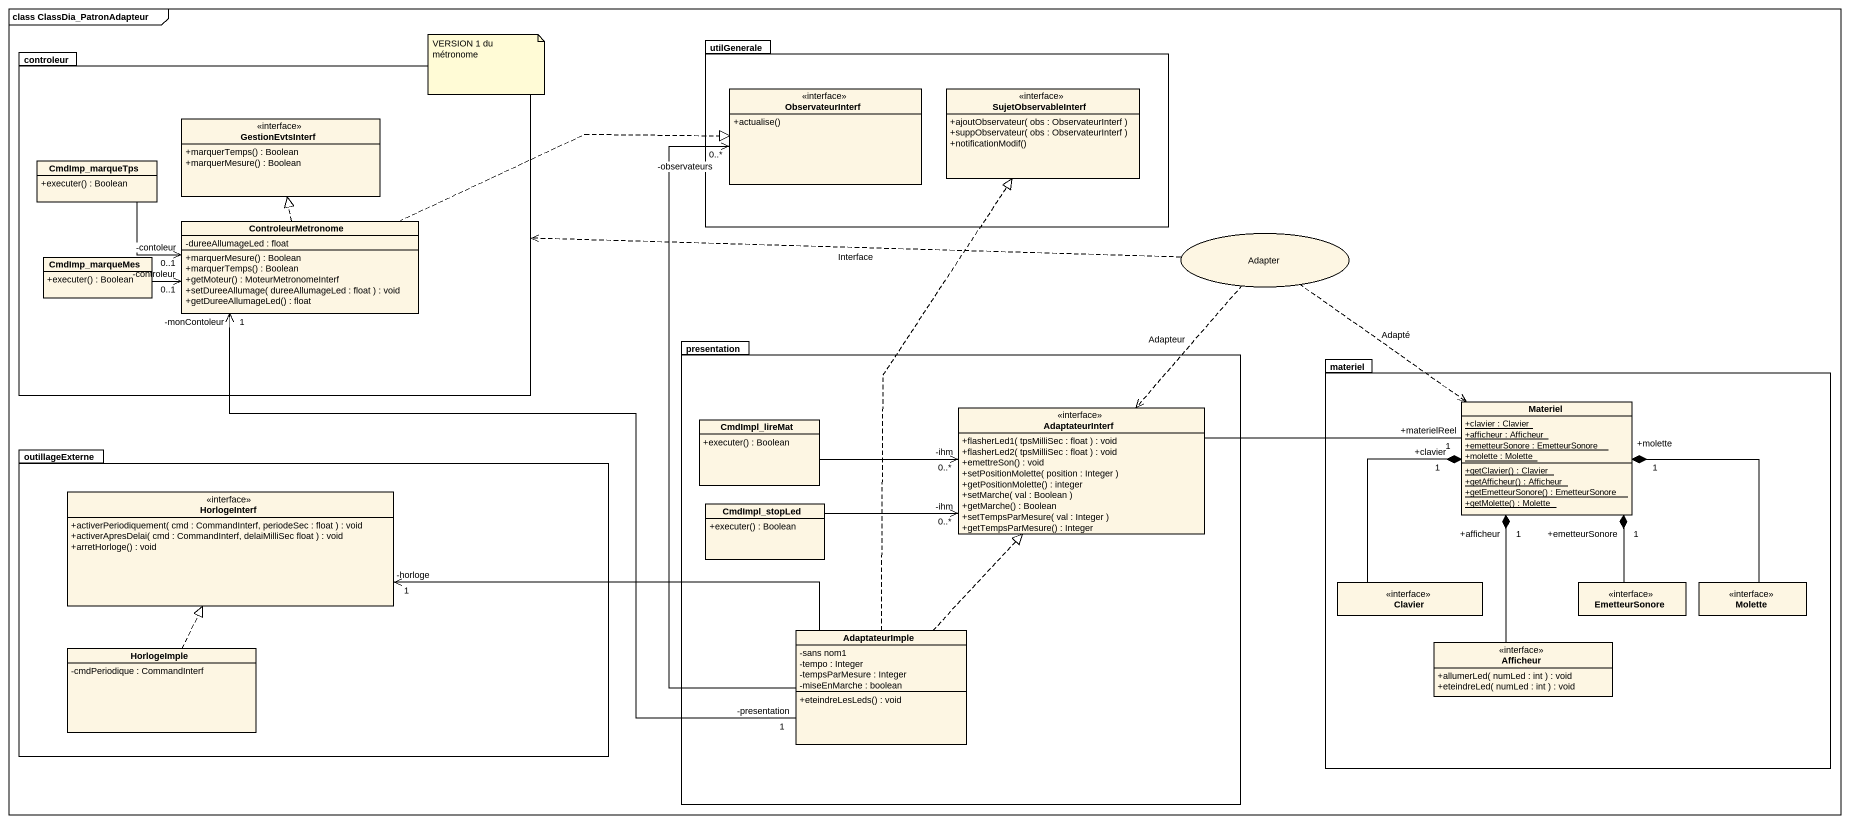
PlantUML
@startuml
mainframe class ClassDia_PatronAdapteur
allowmixing
hide circle
hide empty members
skinparam classAttributeIconSize 0
package utilGenerale {
  interface ObservateurInterf {
    +actualise()
  }
  interface SujetObservableInterf {
    +ajoutObservateur( obs : ObservateurInterf )
    +suppObservateur( obs : ObservateurInterf )
    +notificationModif()
  }
}
package controleur {
  interface GestionEvtsInterf {
    +marquerTemps() : Boolean
    +marquerMesure() : Boolean
  }
  class CmdImp_marqueTps {
    +executer() : Boolean
  }
  class ControleurMetronome {
    -dureeAllumageLed : float
    +marquerMesure() : Boolean
    +marquerTemps() : Boolean
    +getMoteur() : MoteurMetronomeInterf
    +setDureeAllumage( dureeAllumageLed : float ) : void
    +getDureeAllumageLed() : float
  }
  class CmdImp_marqueMes {
    +executer() : Boolean
  }
}
usecase Adapter
package presentation {
  class CmdImpl_lireMat {
    +executer() : Boolean
  }
  interface AdaptateurInterf {
    +flasherLed1( tpsMilliSec : float ) : void
    +flasherLed2( tpsMilliSec : float ) : void
    +emettreSon() : void
    +setPositionMolette( position : Integer )
    +getPositionMolette() : integer
    +setMarche( val : Boolean )
    +getMarche() : Boolean
    +setTempsParMesure( val : Integer )
    +getTempsParMesure() : Integer
  }
  class CmdImpl_stopLed {
    +executer() : Boolean
  }
  class AdaptateurImple {
    -sans nom1
    -tempo : Integer
    -tempsParMesure : Integer
    -miseEnMarche : boolean
    +eteindreLesLeds() : void
  }
}
package materiel {
  class Materiel {
    {static} +clavier : Clavier
    {static} +afficheur : Afficheur
    {static} +emetteurSonore : EmetteurSonore
    {static} +molette : Molette
    {static} +getClavier() : Clavier
    {static} +getAfficheur() : Afficheur
    {static} +getEmetteurSonore() : EmetteurSonore
    {static} +getMolette() : Molette
  }
  interface Clavier
  interface EmetteurSonore
  interface Molette
  interface Afficheur {
    +allumerLed( numLed : int ) : void
    +eteindreLed( numLed : int ) : void
  }
}
package outillageExterne {
  interface HorlogeInterf {
    +activerPeriodiquement( cmd : CommandInterf, periodeSec : float ) : void
    +activerApresDelai( cmd : CommandInterf, delaiMilliSec float ) : void
    +arretHorloge() : void
  }
  class HorlogeImple {
    -cmdPeriodique : CommandInterf
  }
}
CmdImp_marqueTps -right-> "-contoleur\n0..1" ControleurMetronome
ControleurMetronome .right.|> ObservateurInterf
ControleurMetronome .up.|> GestionEvtsInterf
Adapter .left.> controleur : Interface
Adapter ..> AdaptateurInterf : Adapteur
Adapter ..> Materiel : Adapté
CmdImp_marqueMes -right-> "-controleur\n0..1" ControleurMetronome
CmdImpl_lireMat -right-> "-ihm\n0..*" AdaptateurInterf
AdaptateurInterf -right- "+materielReel\n1" Materiel
Materiel "+clavier\n1" *-- Clavier
Materiel "+emetteurSonore\n1" *-- EmetteurSonore
Materiel "+molette\n1" *-- Molette
Materiel "+afficheur\n1" *-- Afficheur
CmdImpl_stopLed -right-> "-ihm\n0..*" AdaptateurInterf
AdaptateurImple -up-> "-observateurs\n0..*" ObservateurInterf
AdaptateurImple .up.|> SujetObservableInterf
AdaptateurImple "-presentation\n1" -up-> "-monContoleur\n1" ControleurMetronome
AdaptateurImple .up.|> AdaptateurInterf
AdaptateurImple -left-> "-horloge\n1" HorlogeInterf
HorlogeImple .up.|> HorlogeInterf
note as N1
  VERSION 1 du métronome
end note
@enduml
